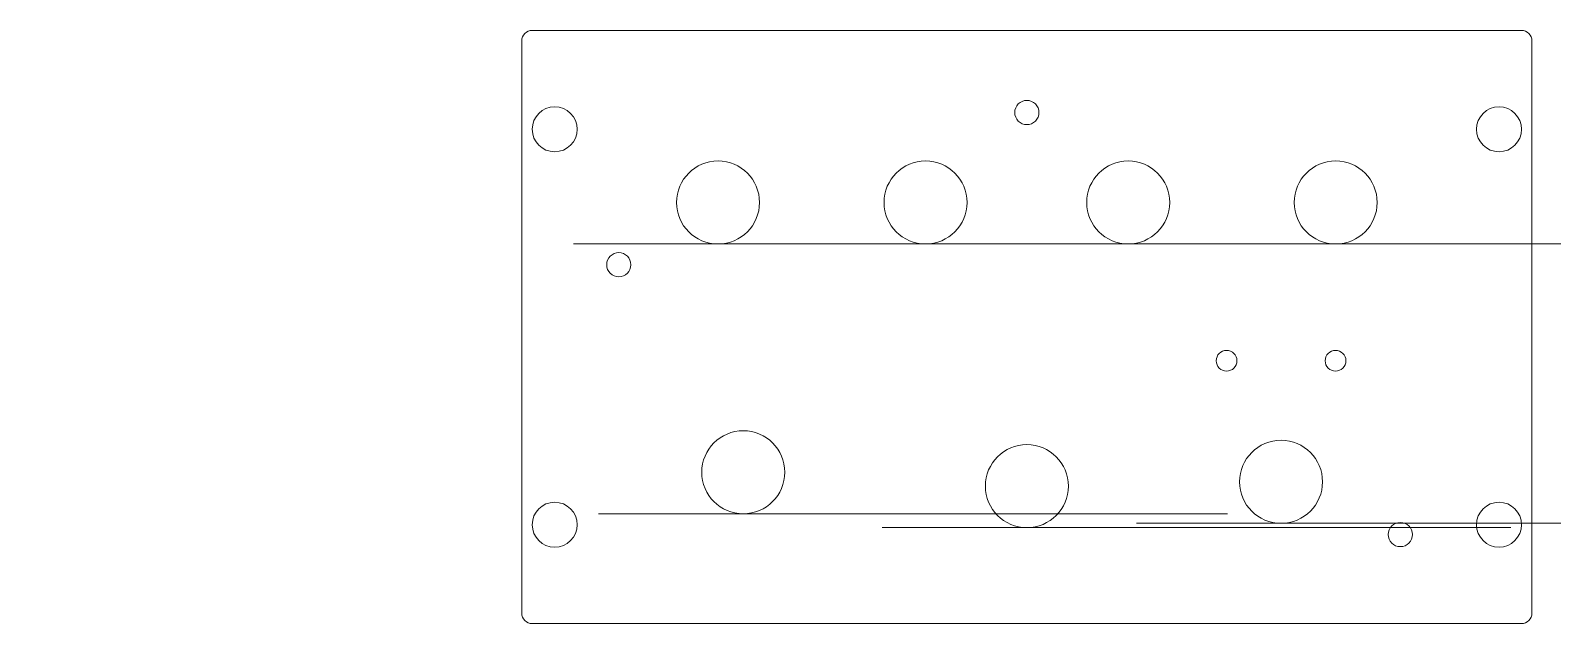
# Model space of a CAD drawing. Header units: millimetres. Extents: x -161 to 226, y -138 to 138.
# Drawn here: x -161.5 to 58.6, y -137.6 to -51.9 of the extents above; entities that cross this region are included whole.
import ezdxf

# ---------------------------------------------------------------- set-up
doc = ezdxf.new("R2010")
doc.units = ezdxf.units.MM
doc.header["$MEASUREMENT"] = 0

msp = doc.modelspace()

# ---------------------------------------------------------------- linework, layer by layer
at = {"color": 250, "lineweight": 9}
for points, knots in [([(54.1059, -51.8621), (54.504, -51.8624), (54.8857, -52.0208), (55.167, -52.3024), (55.167, -52.3024), (55.4483, -52.5841), (55.6062, -52.964), (55.6059, -53.3621), (55.6059, -53.3621), (55.6059, -53.3621), (55.6059, -136.0871), (55.6059, -136.0871), (55.6059, -136.0871), (55.6057, -136.4852), (55.4473, -136.8669), (55.1656, -137.1482), (55.1656, -137.1482), (54.884, -137.4295), (54.504, -137.5874), (54.1059, -137.5871), (54.1059, -137.5871), (54.1059, -137.5871), (-88.9441, -137.5871), (-88.9441, -137.5871), (-88.9441, -137.5871), (-89.3421, -137.5869), (-89.7238, -137.4285), (-90.0051, -137.1468), (-90.0051, -137.1468), (-90.2864, -136.8652), (-90.4443, -136.4852), (-90.4441, -136.0871), (-90.4441, -136.0871), (-90.4441, -136.0871), (-90.4441, -53.3621), (-90.4441, -53.3621), (-90.4441, -53.3621), (-90.4438, -52.964), (-90.2854, -52.5824), (-90.0038, -52.3011), (-90.0038, -52.3011), (-89.7221, -52.0198), (-89.3421, -51.8619), (-88.9441, -51.8621), (-88.9441, -51.8621), (-88.9441, -51.8621), (54.1059, -51.8621), (54.1059, -51.8621)], [0, 0, 0, 0, 0.07692308, 0.07692308, 0.07692308, 0.07692308, 0.15384615, 0.15384615, 0.15384615, 0.15384615, 0.23076923, 0.23076923, 0.23076923, 0.23076923, 0.30769231, 0.30769231, 0.30769231, 0.30769231, 0.38461538, 0.38461538, 0.38461538, 0.38461538, 0.46153846, 0.46153846, 0.46153846, 0.46153846, 0.53846154, 0.53846154, 0.53846154, 0.53846154, 0.61538462, 0.61538462, 0.61538462, 0.61538462, 0.69230769, 0.69230769, 0.69230769, 0.69230769, 0.76923077, 0.76923077, 0.76923077, 0.76923077, 0.84615385, 0.84615385, 0.84615385, 0.84615385, 1, 1, 1, 1]), ([(-85.6816, -69.3996), (-87.4765, -69.3996), (-88.9316, -67.9446), (-88.9316, -66.1496), (-88.9316, -66.1496), (-88.9316, -64.3547), (-87.4765, -62.8996), (-85.6816, -62.8996), (-85.6816, -62.8996), (-83.8867, -62.8996), (-82.4316, -64.3547), (-82.4316, -66.1496), (-82.4316, -66.1496), (-82.4316, -67.9445), (-83.8866, -69.3996), (-85.6816, -69.3996)], [0, 0, 0, 0, 0.2, 0.2, 0.2, 0.2, 0.4, 0.4, 0.4, 0.4, 0.6, 0.6, 0.6, 0.6, 1, 1, 1, 1]), ([(-17.4191, -65.4746), (-18.3856, -65.4746), (-19.1691, -64.6911), (-19.1691, -63.7246), (-19.1691, -63.7246), (-19.1691, -62.7581), (-18.3856, -61.9746), (-17.4191, -61.9746), (-17.4191, -61.9746), (-16.4526, -61.9746), (-15.6691, -62.7581), (-15.6691, -63.7246), (-15.6691, -63.7246), (-15.6691, -64.6911), (-16.4526, -65.4746), (-17.4191, -65.4746)], [0, 0, 0, 0, 0.2, 0.2, 0.2, 0.2, 0.4, 0.4, 0.4, 0.4, 0.6, 0.6, 0.6, 0.6, 1, 1, 1, 1]), ([(50.8434, -69.3996), (49.0485, -69.3996), (47.5934, -67.9446), (47.5934, -66.1496), (47.5934, -66.1496), (47.5934, -64.3547), (49.0485, -62.8996), (50.8434, -62.8996), (50.8434, -62.8996), (52.6383, -62.8996), (54.0934, -64.3547), (54.0934, -66.1496), (54.0934, -66.1496), (54.0934, -67.9445), (52.6384, -69.3996), (50.8434, -69.3996)], [0, 0, 0, 0, 0.2, 0.2, 0.2, 0.2, 0.4, 0.4, 0.4, 0.4, 0.6, 0.6, 0.6, 0.6, 1, 1, 1, 1]), ([(-62.069, -82.7246), (-65.3827, -82.7246), (-68.069, -80.0383), (-68.069, -76.7246), (-68.069, -76.7246), (-68.069, -73.4109), (-65.3827, -70.7246), (-62.069, -70.7246), (-62.069, -70.7246), (-58.7553, -70.7246), (-56.069, -73.4109), (-56.069, -76.7246), (-56.069, -76.7246), (-56.069, -80.0383), (-58.7552, -82.7246), (-62.0689, -82.7246), (-161.4799, -82.7246), (136.753, -82.7246), (-62.069, -82.7246)], [0, 0, 0, 0, 0.2, 0.2, 0.2, 0.2, 0.4, 0.4, 0.4, 0.4, 0.6, 0.6, 0.6, 0.6, 1, 1, 1, 1.0001, 1.0001, 1.0001, 1.0001]), ([(-32.069, -82.7246), (-35.3827, -82.7246), (-38.069, -80.0383), (-38.069, -76.7246), (-38.069, -76.7246), (-38.069, -73.4109), (-35.3827, -70.7246), (-32.069, -70.7246), (-32.069, -70.7246), (-28.7553, -70.7246), (-26.069, -73.4109), (-26.069, -76.7246), (-26.069, -76.7246), (-26.069, -80.0383), (-28.7552, -82.7246), (-32.0689, -82.7246), (-131.4799, -82.7246), (166.753, -82.7246), (-32.069, -82.7246)], [0, 0, 0, 0, 0.2, 0.2, 0.2, 0.2, 0.4, 0.4, 0.4, 0.4, 0.6, 0.6, 0.6, 0.6, 1, 1, 1, 1.0001, 1.0001, 1.0001, 1.0001]), ([(-2.7691, -82.7246), (-6.0828, -82.7246), (-8.7691, -80.0383), (-8.7691, -76.7246), (-8.7691, -76.7246), (-8.7691, -73.4109), (-6.0828, -70.7246), (-2.7691, -70.7246), (-2.7691, -70.7246), (0.5446, -70.7246), (3.2309, -73.4109), (3.2309, -76.7246), (3.2309, -76.7246), (3.2309, -80.0383), (0.5447, -82.7246), (-2.769, -82.7246), (-102.18, -82.7246), (196.0529, -82.7246), (-2.7691, -82.7246)], [0, 0, 0, 0, 0.2, 0.2, 0.2, 0.2, 0.4, 0.4, 0.4, 0.4, 0.6, 0.6, 0.6, 0.6, 1, 1, 1, 1.0001, 1.0001, 1.0001, 1.0001]), ([(27.2309, -82.7246), (23.9172, -82.7246), (21.2309, -80.0383), (21.2309, -76.7246), (21.2309, -76.7246), (21.2309, -73.4109), (23.9172, -70.7246), (27.2309, -70.7246), (27.2309, -70.7246), (30.5446, -70.7246), (33.2309, -73.4109), (33.2309, -76.7246), (33.2309, -76.7246), (33.2309, -80.0383), (30.5447, -82.7246), (27.231, -82.7246), (-72.18, -82.7246), (226.0529, -82.7246), (27.2309, -82.7246)], [0, 0, 0, 0, 0.2, 0.2, 0.2, 0.2, 0.4, 0.4, 0.4, 0.4, 0.6, 0.6, 0.6, 0.6, 1, 1, 1, 1.0001, 1.0001, 1.0001, 1.0001]), ([(-76.4191, -87.4746), (-77.3856, -87.4746), (-78.1691, -86.6911), (-78.1691, -85.7246), (-78.1691, -85.7246), (-78.1691, -84.7581), (-77.3856, -83.9746), (-76.4191, -83.9746), (-76.4191, -83.9746), (-75.4526, -83.9746), (-74.6691, -84.7581), (-74.6691, -85.7246), (-74.6691, -85.7246), (-74.6691, -86.6911), (-75.4526, -87.4746), (-76.4191, -87.4746)], [0, 0, 0, 0, 0.2, 0.2, 0.2, 0.2, 0.4, 0.4, 0.4, 0.4, 0.6, 0.6, 0.6, 0.6, 1, 1, 1, 1]), ([(11.4559, -101.1015), (10.6275, -101.1015), (9.9559, -100.4299), (9.9559, -99.6015), (9.9559, -99.6015), (9.9559, -98.7731), (10.6275, -98.1015), (11.4559, -98.1015), (11.4559, -98.1015), (12.2843, -98.1015), (12.9559, -98.7731), (12.9559, -99.6015), (12.9559, -99.6015), (12.9559, -100.4299), (12.2843, -101.1015), (11.4559, -101.1015)], [0, 0, 0, 0, 0.2, 0.2, 0.2, 0.2, 0.4, 0.4, 0.4, 0.4, 0.6, 0.6, 0.6, 0.6, 1, 1, 1, 1]), ([(27.2059, -101.1015), (28.0343, -101.1015), (28.7059, -100.4299), (28.7059, -99.6015), (28.7059, -99.6015), (28.7059, -98.7731), (28.0343, -98.1015), (27.2059, -98.1015), (27.2059, -98.1015), (26.3775, -98.1015), (25.7059, -98.7731), (25.7059, -99.6015), (25.7059, -99.6015), (25.7059, -100.4299), (26.3775, -101.1015), (27.2059, -101.1015)], [0, 0, 0, 0, 0.2, 0.2, 0.2, 0.2, 0.4, 0.4, 0.4, 0.4, 0.6, 0.6, 0.6, 0.6, 1, 1, 1, 1]), ([(-58.4191, -121.7246), (-61.7328, -121.7246), (-64.4191, -119.0383), (-64.4191, -115.7246), (-64.4191, -115.7246), (-64.4191, -112.4109), (-61.7328, -109.7246), (-58.4191, -109.7246), (-58.4191, -109.7246), (-55.1054, -109.7246), (-52.4191, -112.4109), (-52.4191, -115.7246), (-52.4191, -115.7246), (-52.4191, -119.0383), (-55.1053, -121.7246), (-58.419, -121.7246), (-157.83, -121.7246), (140.4029, -121.7246), (-58.4191, -121.7246)], [0, 0, 0, 0, 0.2, 0.2, 0.2, 0.2, 0.4, 0.4, 0.4, 0.4, 0.6, 0.6, 0.6, 0.6, 1, 1, 1, 1.0001, 1.0001, 1.0001, 1.0001]), ([(-17.4191, -123.7246), (-20.7328, -123.7246), (-23.4191, -121.0383), (-23.4191, -117.7246), (-23.4191, -117.7246), (-23.4191, -114.4109), (-20.7328, -111.7246), (-17.4191, -111.7246), (-17.4191, -111.7246), (-14.1054, -111.7246), (-11.4191, -114.4109), (-11.4191, -117.7246), (-11.4191, -117.7246), (-11.4191, -121.0383), (-14.1053, -123.7246), (-17.419, -123.7246), (-116.83, -123.7246), (181.4029, -123.7246), (-17.4191, -123.7246)], [0, 0, 0, 0, 0.2, 0.2, 0.2, 0.2, 0.4, 0.4, 0.4, 0.4, 0.6, 0.6, 0.6, 0.6, 1, 1, 1, 1.0001, 1.0001, 1.0001, 1.0001]), ([(19.3309, -123.1015), (16.0172, -123.1015), (13.3309, -120.4152), (13.3309, -117.1015), (13.3309, -117.1015), (13.3309, -113.7878), (16.0172, -111.1015), (19.3309, -111.1015), (19.3309, -111.1015), (22.6446, -111.1015), (25.3309, -113.7877), (25.3309, -117.1015), (25.3309, -117.1015), (25.3309, -120.4152), (22.6447, -123.1015), (19.331, -123.1015), (-80.08, -123.1015), (218.1529, -123.1015), (19.3309, -123.1015)], [0, 0, 0, 0, 0.2, 0.2, 0.2, 0.2, 0.4, 0.4, 0.4, 0.4, 0.6, 0.6, 0.6, 0.6, 1, 1, 1, 1.0001, 1.0001, 1.0001, 1.0001]), ([(-85.6816, -126.5496), (-87.4765, -126.5496), (-88.9316, -125.0946), (-88.9316, -123.2996), (-88.9316, -123.2996), (-88.9316, -121.5047), (-87.4765, -120.0496), (-85.6816, -120.0496), (-85.6816, -120.0496), (-83.8867, -120.0496), (-82.4316, -121.5047), (-82.4316, -123.2996), (-82.4316, -123.2996), (-82.4316, -125.0945), (-83.8866, -126.5496), (-85.6816, -126.5496)], [0, 0, 0, 0, 0.2, 0.2, 0.2, 0.2, 0.4, 0.4, 0.4, 0.4, 0.6, 0.6, 0.6, 0.6, 1, 1, 1, 1]), ([(50.8434, -126.5496), (49.0485, -126.5496), (47.5934, -125.0946), (47.5934, -123.2996), (47.5934, -123.2996), (47.5934, -121.5047), (49.0485, -120.0496), (50.8434, -120.0496), (50.8434, -120.0496), (52.6383, -120.0496), (54.0934, -121.5047), (54.0934, -123.2996), (54.0934, -123.2996), (54.0934, -125.0945), (52.6384, -126.5496), (50.8434, -126.5496)], [0, 0, 0, 0, 0.2, 0.2, 0.2, 0.2, 0.4, 0.4, 0.4, 0.4, 0.6, 0.6, 0.6, 0.6, 1, 1, 1, 1]), ([(36.5809, -126.4746), (35.6144, -126.4746), (34.8309, -125.6911), (34.8309, -124.7246), (34.8309, -124.7246), (34.8309, -123.7581), (35.6144, -122.9746), (36.5809, -122.9746), (36.5809, -122.9746), (37.5474, -122.9746), (38.3309, -123.7581), (38.3309, -124.7246), (38.3309, -124.7246), (38.3309, -125.6911), (37.5474, -126.4746), (36.5809, -126.4746)], [0, 0, 0, 0, 0.2, 0.2, 0.2, 0.2, 0.4, 0.4, 0.4, 0.4, 0.6, 0.6, 0.6, 0.6, 1, 1, 1, 1])]:
    msp.add_open_spline(points, degree=3, knots=knots, dxfattribs=at)

doc.saveas('drawing.dxf')
